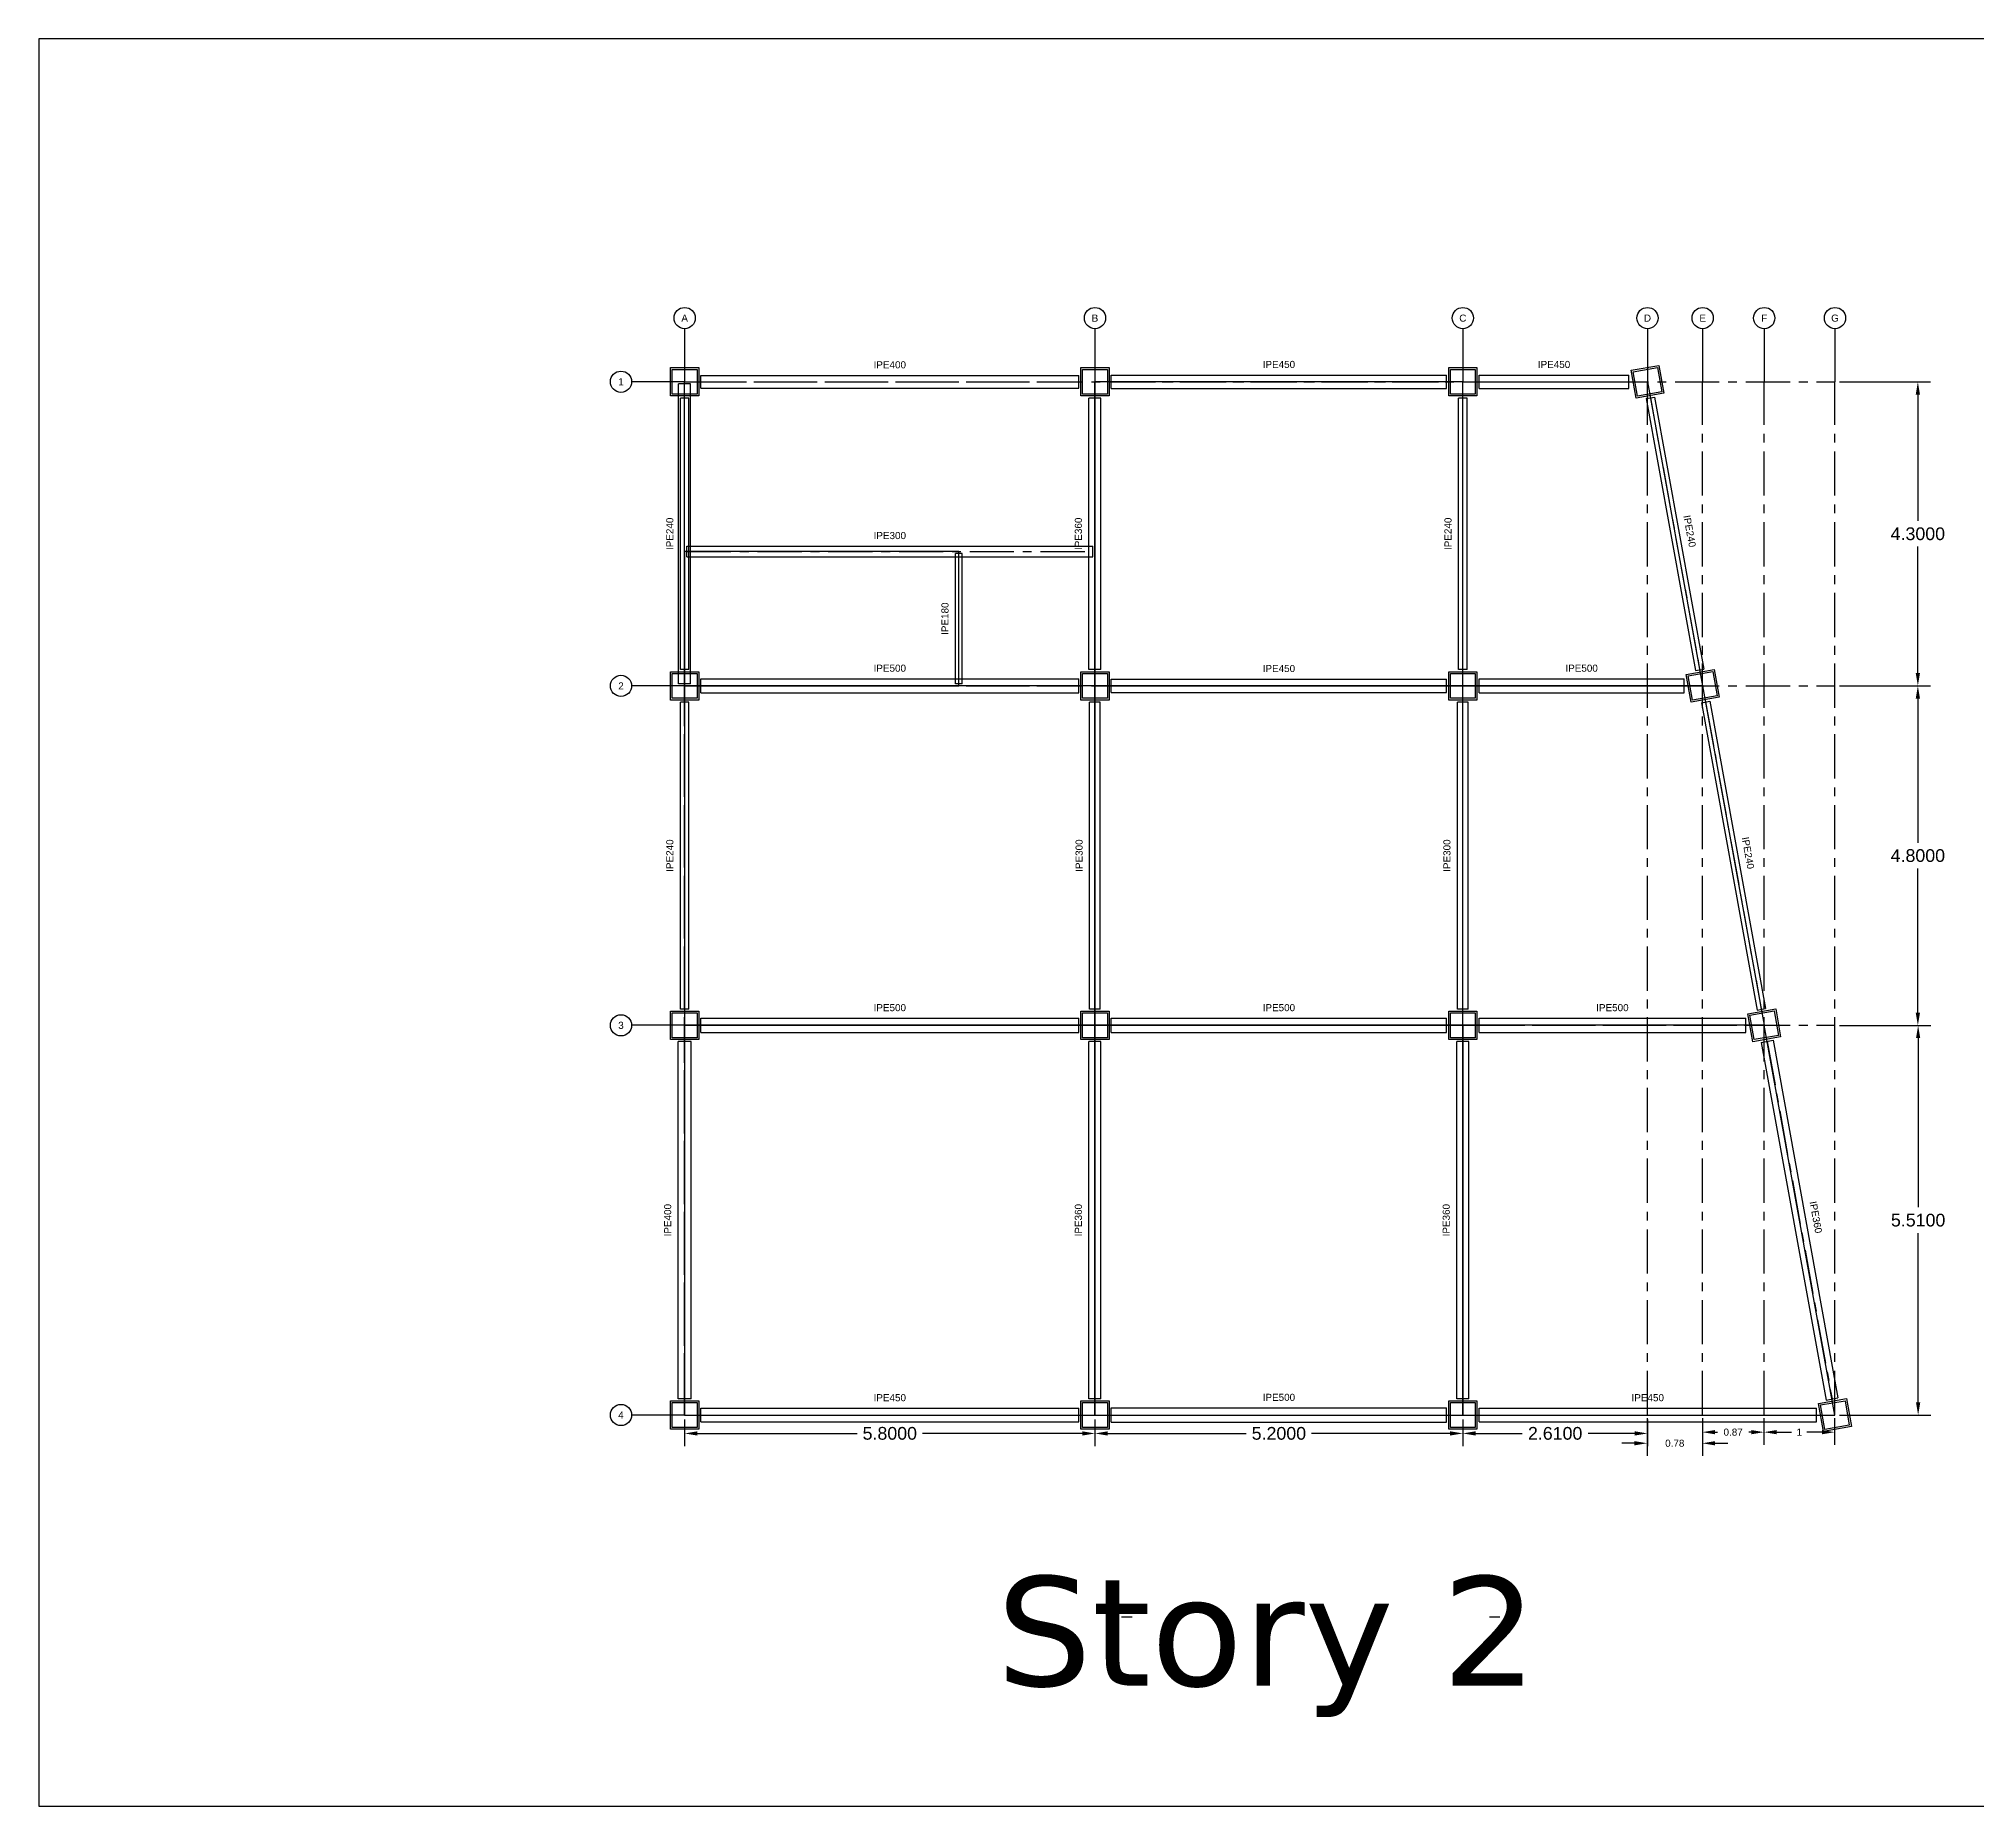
# Model space of a CAD drawing. Header units: metres. Extents: x 158 to 495, y 93 to 262.
# Drawn here: x 198.11 to 225.52, y 197.9 to 222.89 of the extents above; entities that cross this region are included whole.
import ezdxf
from ezdxf.enums import TextEntityAlignment as Align

# ---------------------------------------------------------------- set-up
doc = ezdxf.new("R2010")
doc.units = ezdxf.units.M
doc.header["$MEASUREMENT"] = 0
doc.linetypes.add('CENTER', pattern=[2, 1.25, -0.25, 0.25, -0.25])
doc.styles.get("Standard").update_dxf_attribs({"font": 'arial.ttf'})
doc.dimstyles.get("Standard").update_dxf_attribs({"dimtxt": 0.18, "dimasz": 0.18, "dimexe": 0.18, "dimexo": 0.0625, "dimgap": 0.09, "dimtad": 0, "dimtih": 1, "dimtoh": 1, "dimdec": 4, "dimzin": 0, "dimdsep": 46, "dimtxsty": 'Standard', "dimcen": 0.09, "dimadec": 0, "dimazin": 0, "dimtfac": 1, "dimtdec": 4, "dimtofl": 0, "dimtmove": 0, "dimatfit": 3, "dimfxl": 1, "dimtolj": 1, "dimtzin": 0, "dimarcsym": 0})

# ---------------------------------------------------------------- blocks, each defined once
blk = doc.blocks.new('*D196')
at = {"color": 0, "lineweight": -2, "transparency": 16777216}
for p, q in [((207.244, 203.365), (207.244, 202.987)), ((213.044, 203.365), (213.044, 202.987)), ((207.424, 203.167), (209.681, 203.167)), ((212.864, 203.167), (210.607, 203.167))]:
    blk.add_line(p, q, dxfattribs=at)
at = {"color": 0, "transparency": 16777216}
for points in [[(207.424, 203.197), (207.424, 203.137), (207.244, 203.167)], [(212.864, 203.197), (212.864, 203.137), (213.044, 203.167)]]:
    blk.add_solid(points, dxfattribs=at)
at = {"layer": 'Defpoints', "color": 0, "transparency": 16777216}
for p in [(207.244, 203.427), (213.044, 203.427), (213.044, 203.167)]:
    blk.add_point(p, dxfattribs=at)
at = {"color": 0, "transparency": 16777216, "insert": (210.144, 203.167), "char_height": 0.18, "attachment_point": 5}
blk.add_mtext('\\A1;5.8000', dxfattribs=at)
blk = doc.blocks.new('*D197')
at = {"color": 0, "lineweight": -2, "transparency": 16777216}
for p, q in [((213.044, 203.365), (213.044, 202.987)), ((218.244, 203.365), (218.244, 202.987)), ((213.224, 203.167), (215.181, 203.167)), ((218.064, 203.167), (216.107, 203.167))]:
    blk.add_line(p, q, dxfattribs=at)
at = {"color": 0, "transparency": 16777216}
for points in [[(213.224, 203.197), (213.224, 203.137), (213.044, 203.167)], [(218.064, 203.197), (218.064, 203.137), (218.244, 203.167)]]:
    blk.add_solid(points, dxfattribs=at)
at = {"layer": 'Defpoints', "color": 0, "transparency": 16777216}
for p in [(213.044, 203.427), (218.244, 203.427), (218.244, 203.167)]:
    blk.add_point(p, dxfattribs=at)
at = {"color": 0, "transparency": 16777216, "insert": (215.644, 203.167), "char_height": 0.18, "attachment_point": 5}
blk.add_mtext('\\A1;5.2000', dxfattribs=at)
blk = doc.blocks.new('*D198')
at = {"color": 0, "lineweight": -2, "transparency": 16777216}
for p, q in [((218.244, 203.365), (218.244, 202.987)), ((220.854, 203.365), (220.854, 202.987)), ((218.424, 203.167), (219.084, 203.167)), ((220.674, 203.167), (220.014, 203.167))]:
    blk.add_line(p, q, dxfattribs=at)
at = {"color": 0, "transparency": 16777216}
for points in [[(218.424, 203.197), (218.424, 203.137), (218.244, 203.167)], [(220.674, 203.197), (220.674, 203.137), (220.854, 203.167)]]:
    blk.add_solid(points, dxfattribs=at)
at = {"layer": 'Defpoints', "color": 0, "transparency": 16777216}
for p in [(218.244, 203.427), (220.854, 203.427), (220.854, 203.167)]:
    blk.add_point(p, dxfattribs=at)
at = {"color": 0, "transparency": 16777216, "insert": (219.549, 203.167), "char_height": 0.18, "attachment_point": 5}
blk.add_mtext('\\A1;2.6100', dxfattribs=at)
blk = doc.blocks.new('*D220')
at = {"color": 0, "lineweight": -2, "transparency": 16777216}
for p, q in [((223.567, 218.037), (224.856, 218.037)), ((224.676, 217.857), (224.676, 216.069)), ((224.676, 213.917), (224.676, 215.706)), ((223.567, 213.737), (224.856, 213.737))]:
    blk.add_line(p, q, dxfattribs=at)
at = {"color": 0, "transparency": 16777216}
for points in [[(224.646, 217.857), (224.706, 217.857), (224.676, 218.037)], [(224.646, 213.917), (224.706, 213.917), (224.676, 213.737)]]:
    blk.add_solid(points, dxfattribs=at)
at = {"layer": 'Defpoints', "color": 0, "transparency": 16777216}
for p in [(223.504, 218.037), (223.504, 213.737), (224.676, 213.737)]:
    blk.add_point(p, dxfattribs=at)
at = {"color": 0, "transparency": 16777216, "insert": (224.676, 215.887), "char_height": 0.18, "attachment_point": 5}
blk.add_mtext('\\A1;4.3000', dxfattribs=at)
blk = doc.blocks.new('*D221')
at = {"color": 0, "lineweight": -2, "transparency": 16777216}
for p, q in [((223.567, 213.737), (224.856, 213.737)), ((224.676, 213.557), (224.676, 211.519)), ((224.676, 209.117), (224.676, 211.156)), ((223.567, 208.937), (224.856, 208.937))]:
    blk.add_line(p, q, dxfattribs=at)
at = {"color": 0, "transparency": 16777216}
for points in [[(224.646, 213.557), (224.706, 213.557), (224.676, 213.737)], [(224.646, 209.117), (224.706, 209.117), (224.676, 208.937)]]:
    blk.add_solid(points, dxfattribs=at)
at = {"layer": 'Defpoints', "color": 0, "transparency": 16777216}
for p in [(223.504, 213.737), (223.504, 208.937), (224.676, 208.937)]:
    blk.add_point(p, dxfattribs=at)
at = {"color": 0, "transparency": 16777216, "insert": (224.676, 211.337), "char_height": 0.18, "attachment_point": 5}
blk.add_mtext('\\A1;4.8000', dxfattribs=at)
blk = doc.blocks.new('*D222')
at = {"color": 0, "lineweight": -2, "transparency": 16777216}
for p, q in [((223.567, 208.937), (224.86, 208.937)), ((224.68, 208.757), (224.68, 206.364)), ((224.68, 203.607), (224.68, 206.001)), ((223.567, 203.427), (224.86, 203.427))]:
    blk.add_line(p, q, dxfattribs=at)
at = {"color": 0, "transparency": 16777216}
for points in [[(224.65, 208.757), (224.71, 208.757), (224.68, 208.937)], [(224.65, 203.607), (224.71, 203.607), (224.68, 203.427)]]:
    blk.add_solid(points, dxfattribs=at)
at = {"layer": 'Defpoints', "color": 0, "transparency": 16777216}
for p in [(223.504, 208.937), (223.504, 203.427), (224.68, 203.427)]:
    blk.add_point(p, dxfattribs=at)
at = {"color": 0, "transparency": 16777216, "insert": (224.68, 206.182), "char_height": 0.18, "attachment_point": 5}
blk.add_mtext('\\A1;5.5100', dxfattribs=at)
blk = doc.blocks.new('*D238')
at = {"color": 0, "lineweight": -2, "transparency": 16777216}
for p, q in [((220.85, 203.383), (220.85, 202.848)), ((221.63, 203.383), (221.63, 202.848)), ((220.67, 203.028), (220.49, 203.028)), ((221.81, 203.028), (221.99, 203.028))]:
    blk.add_line(p, q, dxfattribs=at)
at = {"color": 0, "transparency": 16777216}
for points in [[(220.67, 203.058), (220.67, 202.998), (220.85, 203.028)], [(221.81, 203.058), (221.81, 202.998), (221.63, 203.028)]]:
    blk.add_solid(points, dxfattribs=at)
at = {"layer": 'Defpoints', "color": 0, "transparency": 16777216}
for p in [(220.85, 203.445), (221.63, 203.445), (221.63, 203.028)]:
    blk.add_point(p, dxfattribs=at)
at = {"color": 0, "transparency": 16777216, "insert": (221.24, 203.028), "char_height": 0.18, "attachment_point": 5}
blk.add_mtext('\\A1;{\\H0.55556x;0.78}', dxfattribs=at)
blk = doc.blocks.new('*D239')
at = {"color": 0, "lineweight": -2, "transparency": 16777216}
for p, q in [((221.63, 203.383), (221.63, 203.005)), ((222.5, 203.383), (222.5, 203.005)), ((221.81, 203.185), (221.845, 203.185)), ((222.32, 203.185), (222.285, 203.185))]:
    blk.add_line(p, q, dxfattribs=at)
at = {"color": 0, "transparency": 16777216}
for points in [[(221.81, 203.215), (221.81, 203.155), (221.63, 203.185)], [(222.32, 203.215), (222.32, 203.155), (222.5, 203.185)]]:
    blk.add_solid(points, dxfattribs=at)
at = {"layer": 'Defpoints', "color": 0, "transparency": 16777216}
for p in [(221.63, 203.445), (222.5, 203.445), (222.5, 203.185)]:
    blk.add_point(p, dxfattribs=at)
at = {"color": 0, "transparency": 16777216, "insert": (222.065, 203.185), "char_height": 0.18, "attachment_point": 5}
blk.add_mtext('\\A1;{\\H0.55556x;0.87}', dxfattribs=at)
blk = doc.blocks.new('*D240')
at = {"color": 0, "lineweight": -2, "transparency": 16777216}
for p, q in [((222.5, 203.383), (222.5, 203.005)), ((223.5, 203.383), (223.5, 203.005)), ((222.68, 203.185), (222.892, 203.185)), ((223.32, 203.185), (223.108, 203.185))]:
    blk.add_line(p, q, dxfattribs=at)
at = {"color": 0, "transparency": 16777216}
for points in [[(222.68, 203.215), (222.68, 203.155), (222.5, 203.185)], [(223.32, 203.215), (223.32, 203.155), (223.5, 203.185)]]:
    blk.add_solid(points, dxfattribs=at)
at = {"layer": 'Defpoints', "color": 0, "transparency": 16777216}
for p in [(222.5, 203.445), (223.5, 203.445), (223.5, 203.185)]:
    blk.add_point(p, dxfattribs=at)
at = {"color": 0, "transparency": 16777216, "insert": (223, 203.185), "char_height": 0.18, "attachment_point": 5}
blk.add_mtext('\\A1;{\\H0.55556x;1}', dxfattribs=at)

msp = doc.modelspace()

# ---------------------------------------------------------------- linework, layer by layer
for p, q in [((233.45984, 222.88731), (198.11441, 222.88731)), ((198.11441, 222.88731), (198.11441, 197.89559)), ((198.11441, 197.89559), (233.45984, 197.89559))]:
    msp.add_line(p, q)
at = {"linetype": 'Continuous'}
for p, q in [((207.24418, 218.78748), (207.24418, 218.03748)), ((213.04418, 218.78748), (213.04418, 218.03748)), ((218.24418, 218.78748), (218.24418, 218.03748)), ((220.85418, 218.78748), (220.85418, 218.03748)), ((221.63418, 218.78748), (221.63418, 218.03748)), ((222.50418, 218.78748), (222.50418, 218.03748)), ((223.50418, 218.78748), (223.50418, 218.03748)), ((207.47418, 218.12748), (212.81418, 218.12748)), ((207.47418, 217.94748), (207.47418, 218.12748)), ((212.81418, 217.94748), (212.81418, 218.12748)), ((213.27418, 218.13248), (218.01418, 218.13248)), ((213.27418, 217.94248), (213.27418, 218.13248)), ((218.01418, 217.94248), (218.01418, 218.13248)), ((218.47418, 218.13248), (220.59249, 218.13248)), ((218.47418, 217.94248), (218.47418, 218.13248)), ((220.59249, 217.94248), (220.59249, 218.13248)), ((207.24418, 218.03748), (206.49418, 218.03748)), ((207.15918, 213.76748), (207.15918, 218.00748)), ((207.32918, 218.00748), (207.15918, 218.00748)), ((207.32918, 213.76748), (207.32918, 218.00748)), ((207.47418, 217.94748), (212.81418, 217.94748)), ((213.27418, 217.94248), (218.01418, 217.94248)), ((218.47418, 217.94248), (220.59249, 217.94248)), ((207.18418, 213.96748), (207.18418, 217.80748)), ((207.30418, 217.80748), (207.18418, 217.80748)), ((207.30418, 213.96748), (207.30418, 217.80748)), ((212.95918, 213.96748), (212.95918, 217.80748)), ((213.12918, 217.80748), (212.95918, 217.80748)), ((213.12918, 213.96748), (213.12918, 217.80748)), ((218.18418, 213.96748), (218.18418, 217.80748)), ((218.30418, 217.80748), (218.18418, 217.80748)), ((218.30418, 213.96748), (218.30418, 217.80748)), ((220.83637, 217.7995), (220.95444, 217.82092)), ((220.83637, 217.7995), (221.53391, 213.95404)), ((220.95444, 217.82092), (221.65199, 213.97546)), ((207.27418, 215.71248), (213.01418, 215.71248)), ((207.27418, 215.56248), (207.27418, 215.71248)), ((213.01418, 215.56248), (213.01418, 215.71248)), ((207.27418, 215.56248), (213.01418, 215.56248)), ((211.07368, 213.76748), (211.07368, 215.60748)), ((211.16468, 215.60748), (211.07368, 215.60748)), ((211.16468, 213.76748), (211.16468, 215.60748)), ((207.24418, 213.73748), (206.49418, 213.73748)), ((207.32918, 213.76748), (207.15918, 213.76748)), ((207.30418, 213.96748), (207.18418, 213.96748)), ((207.47418, 213.83748), (212.81418, 213.83748)), ((207.47418, 213.63748), (207.47418, 213.83748)), ((211.16468, 213.76748), (211.07368, 213.76748)), ((212.81418, 213.63748), (212.81418, 213.83748)), ((213.12918, 213.96748), (212.95918, 213.96748)), ((213.27418, 213.83248), (218.01418, 213.83248)), ((213.27418, 213.64248), (213.27418, 213.83248)), ((218.01418, 213.64248), (218.01418, 213.83248)), ((218.30418, 213.96748), (218.18418, 213.96748)), ((218.47418, 213.83748), (221.37249, 213.83748)), ((218.47418, 213.63748), (218.47418, 213.83748)), ((221.37249, 213.63748), (221.37249, 213.83748)), ((221.53391, 213.95404), (221.65199, 213.97546)), ((207.18418, 209.16748), (207.18418, 213.50748)), ((207.30418, 213.50748), (207.18418, 213.50748)), ((207.30418, 209.16748), (207.30418, 213.50748)), ((207.47418, 213.63748), (212.81418, 213.63748)), ((212.96918, 209.16748), (212.96918, 213.50748)), ((213.11918, 213.50748), (212.96918, 213.50748)), ((213.11918, 209.16748), (213.11918, 213.50748)), ((213.27418, 213.64248), (218.01418, 213.64248)), ((218.16918, 209.16748), (218.16918, 213.50748)), ((218.31918, 213.50748), (218.16918, 213.50748)), ((218.31918, 209.16748), (218.31918, 213.50748)), ((218.47418, 213.63748), (221.37249, 213.63748)), ((221.61633, 213.49953), (221.7344, 213.52093)), ((221.61633, 213.49953), (222.40395, 209.15403)), ((221.7344, 213.52093), (222.52203, 209.17543)), ((207.30418, 209.16748), (207.18418, 209.16748)), ((213.11918, 209.16748), (212.96918, 209.16748)), ((218.31918, 209.16748), (218.16918, 209.16748)), ((222.40395, 209.15403), (222.52203, 209.17543)), ((207.24418, 208.93748), (206.49418, 208.93748)), ((207.47418, 209.03748), (212.81418, 209.03748)), ((207.47418, 208.83748), (207.47418, 209.03748)), ((207.47418, 208.83748), (212.81418, 208.83748)), ((212.81418, 208.83748), (212.81418, 209.03748)), ((213.27418, 209.03748), (218.01418, 209.03748)), ((213.27418, 208.83748), (213.27418, 209.03748)), ((213.27418, 208.83748), (218.01418, 208.83748)), ((218.01418, 208.83748), (218.01418, 209.03748)), ((218.47418, 209.03748), (222.24249, 209.03748)), ((218.47418, 208.83748), (218.47418, 209.03748)), ((218.47418, 208.83748), (222.24249, 208.83748)), ((222.24249, 208.83748), (222.24249, 209.03748)), ((207.15418, 203.65748), (207.15418, 208.70748)), ((207.33418, 208.70748), (207.15418, 208.70748)), ((207.33418, 203.65748), (207.33418, 208.70748)), ((212.95918, 203.65748), (212.95918, 208.70748)), ((213.12918, 208.70748), (212.95918, 208.70748)), ((213.12918, 203.65748), (213.12918, 208.70748)), ((218.15918, 203.65748), (218.15918, 208.70748)), ((218.32918, 208.70748), (218.15918, 208.70748)), ((218.32918, 203.65748), (218.32918, 208.70748)), ((222.46179, 208.69502), (222.62906, 208.72538)), ((222.46179, 208.69502), (223.37929, 203.63959)), ((222.62906, 208.72538), (223.54656, 203.66994)), ((207.33418, 203.65748), (207.15418, 203.65748)), ((213.12918, 203.65748), (212.95918, 203.65748)), ((218.32918, 203.65748), (218.15918, 203.65748)), ((223.37929, 203.63959), (223.54656, 203.66994)), ((207.24418, 203.42748), (206.49418, 203.42748)), ((207.47418, 203.52248), (212.81418, 203.52248)), ((207.47418, 203.33248), (207.47418, 203.52248)), ((207.47418, 203.33248), (212.81418, 203.33248)), ((212.81418, 203.33248), (212.81418, 203.52248)), ((213.27418, 203.52748), (218.01418, 203.52748)), ((213.27418, 203.32748), (213.27418, 203.52748)), ((213.27418, 203.32748), (218.01418, 203.32748)), ((218.01418, 203.32748), (218.01418, 203.52748)), ((218.47418, 203.52248), (223.24249, 203.52248)), ((218.47418, 203.33248), (218.47418, 203.52248)), ((218.47418, 203.33248), (223.24249, 203.33248)), ((223.24249, 203.33248), (223.24249, 203.52248)), ((213.56934, 200.56827), (213.41934, 200.56827)), ((218.76934, 200.56827), (218.61934, 200.56827))]:
    msp.add_line(p, q, dxfattribs=at)
at = {"linetype": 'CENTER', "ltscale": 0.5}
for p, q in [((207.24418, 203.42748), (207.24418, 218.03748)), ((207.24418, 218.03748), (223.50418, 218.03748)), ((207.24418, 213.76748), (207.24418, 218.00748)), ((207.47418, 218.03748), (212.81418, 218.03748)), ((213.04418, 203.42748), (213.04418, 218.03748)), ((213.27418, 218.03748), (218.01418, 218.03748)), ((218.24418, 203.42748), (218.24418, 218.03748)), ((218.47418, 218.03748), (220.59249, 218.03748)), ((220.85418, 203.42748), (220.85418, 218.03748)), ((221.63418, 203.42748), (221.63418, 218.03748)), ((222.50418, 203.42748), (222.50418, 218.03748)), ((223.50418, 203.42748), (223.50418, 218.03748)), ((207.24418, 213.96748), (207.24418, 217.80748)), ((213.04418, 213.96748), (213.04418, 217.80748)), ((218.24418, 213.96748), (218.24418, 217.80748)), ((220.8954, 217.81021), (221.59295, 213.96475)), ((207.27418, 215.63748), (213.01418, 215.63748)), ((211.11918, 213.76748), (211.11918, 215.60748)), ((207.24418, 213.73748), (223.50418, 213.73748)), ((207.47418, 213.73748), (212.81418, 213.73748)), ((213.27418, 213.73748), (218.01418, 213.73748)), ((218.47418, 213.73748), (221.37249, 213.73748)), ((207.24418, 209.16748), (207.24418, 213.50748)), ((213.04418, 209.16748), (213.04418, 213.50748)), ((218.24418, 209.16748), (218.24418, 213.50748)), ((221.67537, 213.51023), (222.46299, 209.16473)), ((207.24418, 208.93748), (223.50418, 208.93748)), ((207.47418, 208.93748), (212.81418, 208.93748)), ((213.27418, 208.93748), (218.01418, 208.93748)), ((218.47418, 208.93748), (222.24249, 208.93748)), ((207.24418, 203.65748), (207.24418, 208.70748)), ((213.04418, 203.65748), (213.04418, 208.70748)), ((218.24418, 203.65748), (218.24418, 208.70748)), ((222.54543, 208.7102), (223.46293, 203.65477)), ((207.24418, 203.42748), (223.50418, 203.42748)), ((207.47418, 203.42748), (212.81418, 203.42748)), ((213.27418, 203.42748), (218.01418, 203.42748)), ((218.47418, 203.42748), (223.24249, 203.42748))]:
    msp.add_line(p, q, dxfattribs=at)
at = {"linetype": 'Continuous'}
for points in [[(207.44418, 217.83748), (207.04418, 217.83748), (207.04418, 218.23748), (207.44418, 218.23748)], [(207.41918, 217.86248), (207.06918, 217.86248), (207.06918, 218.21248), (207.41918, 218.21248)], [(213.24418, 217.83748), (212.84418, 217.83748), (212.84418, 218.23748), (213.24418, 218.23748)], [(213.21918, 217.86248), (212.86918, 217.86248), (212.86918, 218.21248), (213.21918, 218.21248)], [(218.44418, 217.83748), (218.04418, 217.83748), (218.04418, 218.23748), (218.44418, 218.23748)], [(218.41918, 217.86248), (218.06918, 217.86248), (218.06918, 218.21248), (218.41918, 218.21248)], [(221.08587, 217.87525), (220.69194, 217.80579), (220.62249, 218.19971), (221.01641, 218.26917)], [(221.05691, 217.89553), (220.71222, 217.83475), (220.65145, 218.17943), (220.99613, 218.24021)], [(213.04418, 213.73748), (218.24418, 213.73748), (218.24418, 218.03748), (213.04418, 218.03748)], [(218.24418, 218.03748), (220.85418, 218.03748), (221.63418, 213.73748), (218.24418, 213.73748)], [(207.24418, 215.63748), (207.24418, 213.73748), (211.11918, 213.73748), (211.11918, 215.63748)], [(207.44418, 213.53748), (207.04418, 213.53748), (207.04418, 213.93748), (207.44418, 213.93748)], [(207.41918, 213.56248), (207.06918, 213.56248), (207.06918, 213.91248), (207.41918, 213.91248)], [(207.24418, 208.93748), (213.04418, 208.93748), (213.04418, 213.73748), (207.24418, 213.73748)], [(213.24418, 213.53748), (212.84418, 213.53748), (212.84418, 213.93748), (213.24418, 213.93748)], [(213.21918, 213.56248), (212.86918, 213.56248), (212.86918, 213.91248), (213.21918, 213.91248)], [(213.04418, 208.93748), (218.24418, 208.93748), (218.24418, 213.73748), (213.04418, 213.73748)], [(218.44418, 213.53748), (218.04418, 213.53748), (218.04418, 213.93748), (218.44418, 213.93748)], [(218.41918, 213.56248), (218.06918, 213.56248), (218.06918, 213.91248), (218.41918, 213.91248)], [(218.24418, 213.73748), (221.63418, 213.73748), (222.50418, 208.93748), (218.24418, 208.93748)], [(221.86587, 213.57525), (221.47194, 213.50579), (221.40249, 213.89971), (221.79641, 213.96917)], [(221.83691, 213.59553), (221.49222, 213.53475), (221.43145, 213.87943), (221.77613, 213.94021)], [(207.44418, 208.73748), (207.04418, 208.73748), (207.04418, 209.13748), (207.44418, 209.13748)], [(207.41918, 208.76248), (207.06918, 208.76248), (207.06918, 209.11248), (207.41918, 209.11248)], [(213.24418, 208.73748), (212.84418, 208.73748), (212.84418, 209.13748), (213.24418, 209.13748)], [(213.21918, 208.76248), (212.86918, 208.76248), (212.86918, 209.11248), (213.21918, 209.11248)], [(218.44418, 208.73748), (218.04418, 208.73748), (218.04418, 209.13748), (218.44418, 209.13748)], [(218.41918, 208.76248), (218.06918, 208.76248), (218.06918, 209.11248), (218.41918, 209.11248)], [(222.73587, 208.77525), (222.34194, 208.70579), (222.27249, 209.09971), (222.66641, 209.16917)], [(222.70691, 208.79553), (222.36222, 208.73475), (222.30145, 209.07943), (222.64613, 209.14021)], [(207.24418, 203.42748), (213.04418, 203.42748), (213.04418, 208.93748), (207.24418, 208.93748)], [(213.04418, 203.42748), (218.24418, 203.42748), (218.24418, 208.93748), (213.04418, 208.93748)], [(218.24418, 208.93748), (218.24418, 203.42748), (223.50418, 203.42748), (222.50418, 208.93748)], [(207.44418, 203.22748), (207.04418, 203.22748), (207.04418, 203.62748), (207.44418, 203.62748)], [(207.41918, 203.25248), (207.06918, 203.25248), (207.06918, 203.60248), (207.41918, 203.60248)], [(213.24418, 203.22748), (212.84418, 203.22748), (212.84418, 203.62748), (213.24418, 203.62748)], [(213.21918, 203.25248), (212.86918, 203.25248), (212.86918, 203.60248), (213.21918, 203.60248)], [(218.44418, 203.22748), (218.04418, 203.22748), (218.04418, 203.62748), (218.44418, 203.62748)], [(218.41918, 203.25248), (218.06918, 203.25248), (218.06918, 203.60248), (218.41918, 203.60248)], [(223.73587, 203.26525), (223.34194, 203.19579), (223.27249, 203.58971), (223.66641, 203.65917)], [(223.70691, 203.28553), (223.36222, 203.22475), (223.30145, 203.56943), (223.64613, 203.63021)]]:
    msp.add_lwpolyline(points, close=True, dxfattribs=at)
for centre in [(207.24418, 218.93748), (213.04418, 218.93748), (218.24418, 218.93748), (220.85418, 218.93748), (221.63418, 218.93748), (222.50418, 218.93748), (223.50418, 218.93748), (206.34418, 218.03748), (206.34418, 213.73748), (206.34418, 208.93748), (206.34418, 203.42748)]:
    msp.add_circle(centre, 0.15, dxfattribs=at)

# ---------------------------------------------------------------- texts
for s, p in [('A', (207.24418, 218.93748)), ('B', (213.04418, 218.93748)), ('C', (218.24418, 218.93748)), ('D', (220.85418, 218.93748)), ('E', (221.63418, 218.93748)), ('F', (222.50418, 218.93748)), ('G', (223.50418, 218.93748)), ('IPE400', (210.14418, 218.27748)), ('IPE450', (215.64418, 218.28248)), ('IPE450', (219.53333, 218.28248)), ('1', (206.34418, 218.03748)), ('IPE300', (210.14418, 215.86248)), ('IPE500', (210.14418, 213.98748)), ('IPE450', (215.64418, 213.98248)), ('IPE500', (219.92333, 213.98748)), ('2', (206.34418, 213.73748)), ('IPE500', (210.14418, 209.18748)), ('IPE500', (215.64418, 209.18748)), ('IPE500', (220.35833, 209.18748)), ('3', (206.34418, 208.93748)), ('IPE450', (210.14418, 203.67248)), ('IPE500', (215.64418, 203.67748)), ('IPE450', (220.85833, 203.67248)), ('4', (206.34418, 203.42748))]:
    msp.add_text(s, height=0.1).set_placement(p, align=Align.MIDDLE)
for s, rotation, p in [('IPE240', 90, (207.03418, 215.88748)), ('IPE360', 90, (212.80918, 215.88748)), ('IPE240', 90, (218.03418, 215.88748)), ('IPE240', 280.281393, (221.4508, 215.92496)), ('IPE180', 90, (210.92368, 214.68748)), ('IPE240', 90, (207.03418, 211.33748)), ('IPE300', 90, (212.81918, 211.33748)), ('IPE300', 90, (218.01918, 211.33748)), ('IPE240', 280.273331, (222.27581, 211.37493)), ('IPE400', 90, (207.00418, 206.18248)), ('IPE360', 90, (212.80918, 206.18248)), ('IPE360', 90, (218.00918, 206.18248)), ('IPE360', 280.286544, (223.2354, 206.22445))]:
    msp.add_text(s, height=0.1, rotation=rotation).set_placement(p, align=Align.MIDDLE)
at = {"insert": (211.65067, 201.14855), "char_height": 1.55, "attachment_point": 1}
msp.add_mtext_dynamic_manual_height_columns('{\\fVerdana|b0|i0|c0|p34;Story 2}', width=8.7628607, gutter_width=1, heights=[0], dxfattribs=at)

# ---------------------------------------------------------------- dimensions: what is measured, and where the dimension line sits
for base, p1, p2, picture, middle in [((224.67572, 213.73748), (223.50418, 218.03748), (223.50418, 213.73748), '*D220', (224.67572, 215.88748)), ((224.67572, 208.93748), (223.50418, 213.73748), (223.50418, 208.93748), '*D221', (224.67572, 211.33748)), ((224.67992, 203.42748), (223.50418, 208.93748), (223.50418, 203.42748), '*D222', (224.67992, 206.18248))]:
    dim = msp.add_linear_dim(base=base, p1=p1, p2=p2, angle=90, dimstyle='Standard')
    dim.commit()
    dim.dimension.update_dxf_attribs({"geometry": picture, "text_midpoint": middle})
for base, p1, p2, picture, middle in [((213.04418, 203.16748), (207.24418, 203.42748), (213.04418, 203.42748), '*D196', (210.14418, 203.16748)), ((218.24418, 203.16748), (213.04418, 203.42748), (218.24418, 203.42748), '*D197', (215.64418, 203.16748)), ((220.85418, 203.16748), (218.24418, 203.42748), (220.85418, 203.42748), '*D198', (219.54918, 203.16748))]:
    dim = msp.add_linear_dim(base=base, p1=p1, p2=p2, dimstyle='Standard')
    dim.commit()
    dim.dimension.update_dxf_attribs({"geometry": picture, "text_midpoint": middle})
for base, p1, p2, text, picture, middle in [((221.63004, 203.02774), (220.85004, 203.44534), (221.63004, 203.44534), '{\\H0.55556x;0.78}', '*D238', (221.24004, 203.02774)), ((222.50004, 203.18534), (221.63004, 203.44534), (222.50004, 203.44534), '{\\H0.55556x;0.87}', '*D239', (222.06504, 203.18534))]:
    dim = msp.add_linear_dim(base=base, p1=p1, p2=p2, text=text, dimstyle='Standard')
    dim.commit()
    dim.dimension.update_dxf_attribs({"geometry": picture, "text_midpoint": middle, "dimtype": 160})
dim = msp.add_linear_dim(base=(223.50004, 203.18534), p1=(222.50004, 203.44534), p2=(223.50004, 203.44534), text='{\\H0.55556x;1}', dimstyle='Standard')
dim.commit()
dim.dimension.update_dxf_attribs({"geometry": '*D240', "text_midpoint": (223.00004, 203.18534)})

doc.saveas('drawing.dxf')
